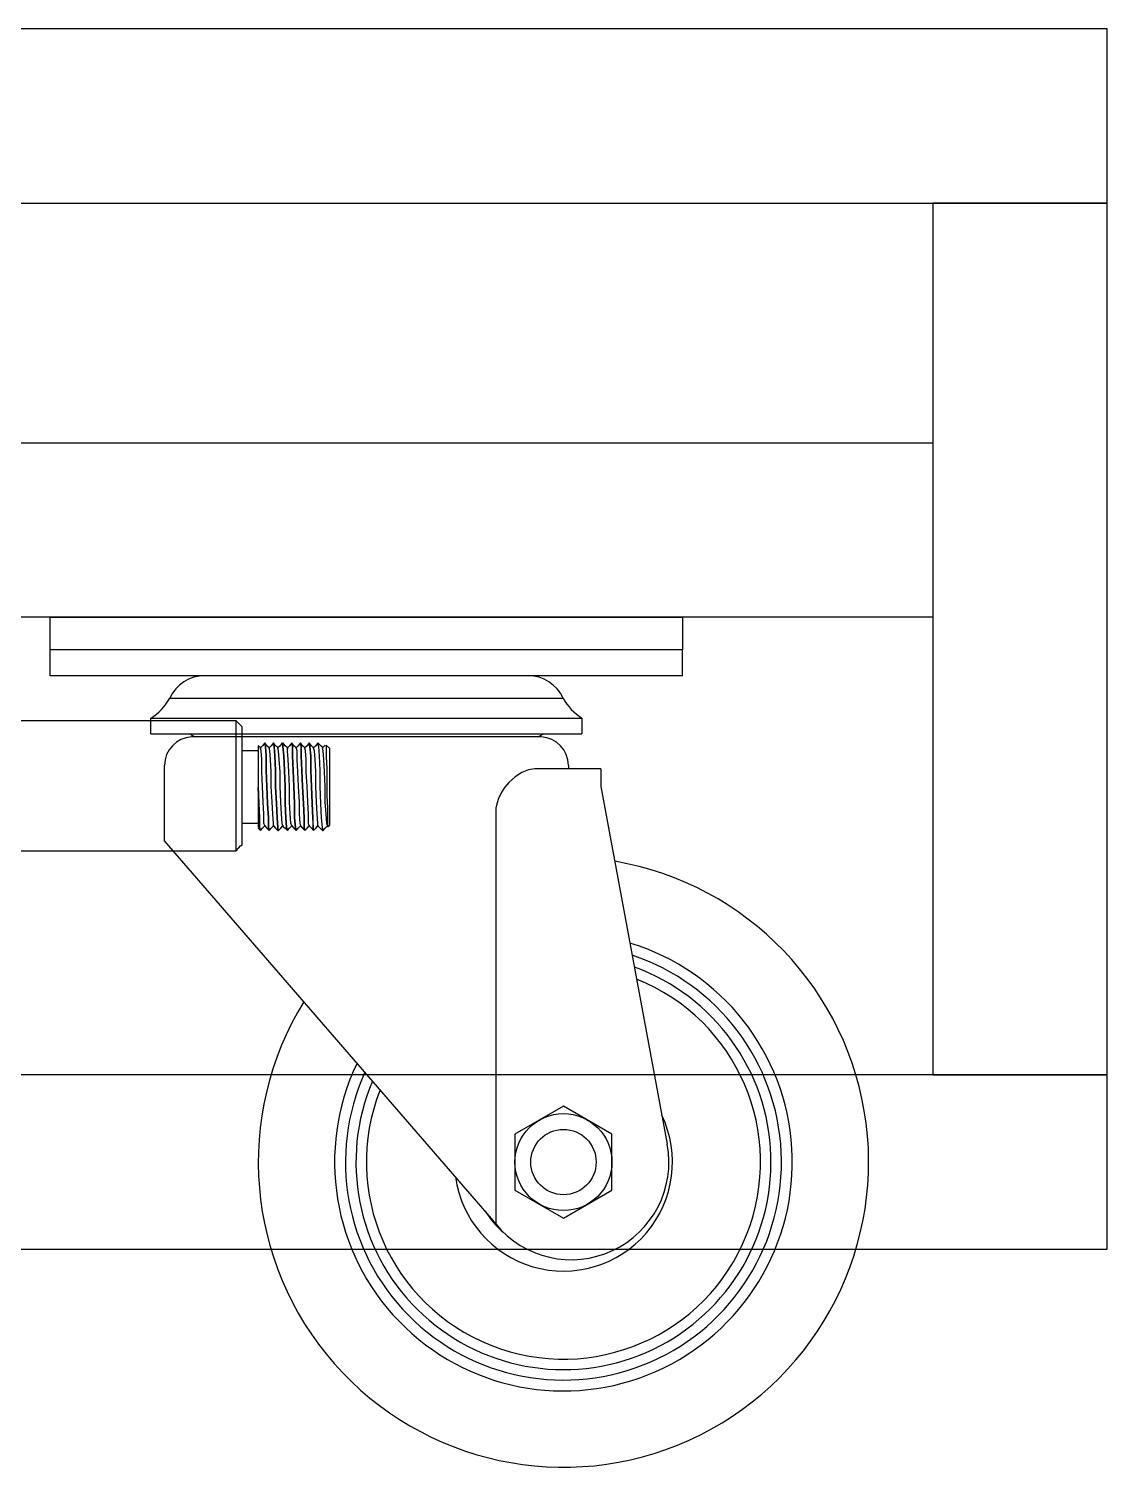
# Model space of a CAD drawing. Header units: inches. Extents: x 4 to 211, y 30 to 478.
# Drawn here: x 90.98 to 97.16, y 366.07 to 374.32 of the extents above; entities that cross this region are included whole.
import ezdxf

# ---------------------------------------------------------------- set-up
doc = ezdxf.new("R2010")
doc.units = ezdxf.units.IN
doc.header["$MEASUREMENT"] = 0
doc.layers.add('CONSTRUCTION', color=3, linetype='Continuous')
doc.layers.add('OBJECT', color=7, linetype='Continuous')

msp = doc.modelspace()

# ---------------------------------------------------------------- linework, layer by layer
at = {"ltscale": 0.008386}
for p, q in [((94.72838, 370.75799), (91.10338, 370.75799)), ((91.10338, 370.60999), (91.10338, 370.75799)), ((94.72838, 370.60999), (94.72838, 370.75799)), ((94.72838, 370.60999), (91.10338, 370.60999))]:
    msp.add_line(p, q, dxfattribs=at)
at = {"ltscale": 0.005526}
for p, q in [((91.78783, 370.48115), (94.04393, 370.48115)), ((91.67988, 370.36599), (94.15188, 370.36599)), ((91.67988, 370.27699), (91.67988, 370.36599)), ((94.15188, 370.36599), (94.15188, 370.27699)), ((91.67988, 370.27699), (94.15188, 370.27699))]:
    msp.add_line(p, q, dxfattribs=at)
at = {"ltscale": 0.011317}
for p, q in [((93.91816, 370.25883), (91.9136, 370.25883)), ((91.75788, 369.66212), (91.75788, 370.09599)), ((94.07388, 370.09599), (94.07388, 370.07599)), ((93.76866, 370.03044), (93.73189, 369.99723)), ((93.80661, 370.05491), (93.76866, 370.03044)), ((93.84479, 370.07053), (93.80661, 370.05491)), ((93.88129, 370.07599), (93.84479, 370.07053)), ((94.26088, 370.07599), (93.88129, 370.07599)), ((94.26088, 370.07599), (94.26088, 369.97399)), ((93.6859, 369.93415), (93.67294, 369.90625)), ((93.70744, 369.96805), (93.6859, 369.93415)), ((93.73189, 369.99723), (93.70744, 369.96805)), ((94.26088, 369.97399), (94.6411, 367.92254)), ((93.65889, 369.8513), (93.65734, 369.82599)), ((93.66336, 369.87603), (93.65889, 369.8513)), ((93.67294, 369.90625), (93.66336, 369.87603)), ((93.65734, 369.82599), (93.65734, 367.46554)), ((93.63332, 367.49705), (91.75788, 369.66212)), ((93.65734, 367.46554), (93.63332, 367.49705))]:
    msp.add_line(p, q, dxfattribs=at)
at = {"ltscale": 0.001756}
for p, q in [((94.04588, 368.1415), (93.76788, 367.98099)), ((94.32388, 367.98099), (94.04588, 368.1415)), ((93.76788, 367.98099), (93.76788, 367.65999)), ((94.32388, 367.65999), (94.32388, 367.98099)), ((93.76788, 367.65999), (94.04588, 367.49948)), ((94.04588, 367.49948), (94.32388, 367.65999))]:
    msp.add_line(p, q, dxfattribs=at)
for radius in [0.278, 0.1875]:
    msp.add_circle((94.04588, 367.82049), radius, dxfattribs=at)
at = {"ltscale": 0.005526}
for centre, radius, start, end in [((91.98838, 370.38949), 0.2205, 90, 155.438411), ((93.84338, 370.38949), 0.2205, 24.561589, 90), ((91.49859, 370.64412), 0.332, 303.097547, 330.601022), ((94.33318, 370.64412), 0.332, 209.398978, 236.902453), ((91.98838, 370.37599), 0.12955, 229.836034, 244.743133), ((93.84338, 370.37599), 0.12955, 295.256867, 310.163966)]:
    msp.add_arc(centre, radius, start, end, dxfattribs=at)
at = {"ltscale": 0.011317}
for centre, radius, start, end in [((91.92088, 370.09599), 0.163, 92.560704, 180), ((93.91088, 370.09599), 0.163, 0, 87.439296), ((94.09047, 367.82049), 0.56, 219.334498, 10.5)]:
    msp.add_arc(centre, radius, start, end, dxfattribs=at)
at = {"ltscale": 0.012555}
for radius, start, end in [(1.75, 148.309704, 80.314925), (1.3125, 154.411713, 73.10827), (1.25, 155.66411, 71.613558), (1.19, 157.004107, 70.007077)]:
    msp.add_arc((94.04588, 367.82049), radius, start, end, dxfattribs=at)
at = {"ltscale": 0.009699}
for radius, start, end in [(1.19, 157.004107, 70.007077), (1.13, 158.50456, 68.198449), (0.625, 187.805039, 25.450201)]:
    msp.add_arc((94.04588, 367.82049), radius, start, end, dxfattribs=at)
at = {"ltscale": 0.003176}
msp.add_arc((94.04588, 367.82049), 0.53, 211.989861, 229.476438, dxfattribs=at)
at = {"layer": 'CONSTRUCTION'}
for p, q in [((92.16954, 370.35079), (90.36166, 370.35079)), ((92.16954, 370.34242), (92.16954, 370.35079)), ((92.20302, 370.31731), (92.16954, 370.35079)), ((92.16954, 370.32568), (92.16954, 370.34242)), ((92.16954, 370.29639), (92.16954, 370.32568)), ((92.16954, 370.25454), (92.16954, 370.29639)), ((92.20302, 370.31313), (92.20302, 370.31731)), ((92.20302, 370.2922), (92.20302, 370.31313)), ((92.20302, 370.26291), (92.20302, 370.2922)), ((92.20302, 370.22106), (92.20302, 370.26291)), ((92.16954, 370.20432), (92.16954, 370.25454)), ((92.16954, 370.14992), (92.16954, 370.20432)), ((92.20302, 370.17084), (92.20302, 370.22106)), ((92.29509, 370.17921), (92.20302, 370.17921)), ((92.30764, 370.19595), (92.29509, 370.20851)), ((92.29509, 370.20851), (92.29509, 370.19177)), ((92.29509, 370.19177), (92.29509, 370.14992)), ((92.3202, 370.20851), (92.30764, 370.19595)), ((92.31183, 370.17921), (92.30764, 370.19595)), ((92.30764, 370.19595), (92.30764, 370.19177)), ((92.31601, 370.12899), (92.31183, 370.17921)), ((92.33275, 370.22525), (92.3202, 370.20851)), ((92.33275, 370.22525), (92.33275, 370.22525)), ((92.33275, 370.22106), (92.33275, 370.22525)), ((92.33275, 370.22525), (92.33694, 370.20432)), ((92.33694, 370.20432), (92.33275, 370.22525)), ((92.34531, 370.20851), (92.33275, 370.22525)), ((92.33694, 370.20432), (92.34112, 370.14992)), ((92.34112, 370.14992), (92.33694, 370.20432)), ((92.35786, 370.19595), (92.34531, 370.20851)), ((92.37041, 370.20851), (92.35786, 370.19595)), ((92.36204, 370.17921), (92.35786, 370.19595)), ((92.35786, 370.19595), (92.35786, 370.19177)), ((92.36623, 370.12899), (92.36204, 370.17921)), ((92.38297, 370.22525), (92.37041, 370.20851)), ((92.38297, 370.22525), (92.38297, 370.22525)), ((92.39552, 370.20851), (92.38297, 370.22525)), ((92.38715, 370.20432), (92.38297, 370.22525)), ((92.38297, 370.22525), (92.38297, 370.22106)), ((92.38297, 370.22525), (92.38715, 370.20432)), ((92.39134, 370.14992), (92.38715, 370.20432)), ((92.38715, 370.20432), (92.39134, 370.14992)), ((92.41226, 370.19595), (92.39552, 370.20851)), ((92.42063, 370.20851), (92.40808, 370.19595)), ((92.41226, 370.17921), (92.40808, 370.19595)), ((92.40808, 370.19595), (92.40808, 370.19177)), ((92.41645, 370.12899), (92.41226, 370.17921)), ((92.43319, 370.22525), (92.42063, 370.20851)), ((92.43737, 370.22525), (92.43319, 370.22106)), ((92.43737, 370.22525), (92.43737, 370.22525)), ((92.44993, 370.20851), (92.43737, 370.22525)), ((92.43737, 370.22525), (92.43737, 370.20432)), ((92.43737, 370.20432), (92.43737, 370.22525)), ((92.43737, 370.20432), (92.44156, 370.14992)), ((92.44156, 370.14992), (92.43737, 370.20432)), ((92.46248, 370.19595), (92.44993, 370.20851)), ((92.47504, 370.20851), (92.46248, 370.19595)), ((92.46248, 370.17921), (92.46248, 370.19595)), ((92.46248, 370.19595), (92.46248, 370.19177)), ((92.46667, 370.12899), (92.46248, 370.17921)), ((92.48759, 370.22525), (92.47504, 370.20851)), ((92.48759, 370.22525), (92.48759, 370.22525)), ((92.48759, 370.22106), (92.48759, 370.22525)), ((92.48759, 370.22525), (92.49178, 370.20432)), ((92.49178, 370.20432), (92.48759, 370.22525)), ((92.50015, 370.20851), (92.48759, 370.22525)), ((92.49178, 370.20432), (92.49178, 370.14992)), ((92.49178, 370.14992), (92.49178, 370.20432)), ((92.5127, 370.19595), (92.50015, 370.20851)), ((92.52526, 370.20851), (92.5127, 370.19595)), ((92.5127, 370.19177), (92.5127, 370.19595)), ((92.5127, 370.19595), (92.51689, 370.17921)), ((92.51689, 370.17921), (92.51689, 370.12899)), ((92.53781, 370.22525), (92.52526, 370.20851)), ((92.53781, 370.22525), (92.53781, 370.22525)), ((92.53781, 370.22106), (92.53781, 370.22525)), ((92.53781, 370.22525), (92.542, 370.20432)), ((92.542, 370.20432), (92.53781, 370.22525)), ((92.55037, 370.20851), (92.53781, 370.22525)), ((92.542, 370.20432), (92.542, 370.14992)), ((92.542, 370.14992), (92.542, 370.20432)), ((92.56292, 370.19595), (92.55037, 370.20851)), ((92.57548, 370.20851), (92.56292, 370.19595)), ((92.56711, 370.17921), (92.56292, 370.19595)), ((92.56292, 370.19595), (92.56292, 370.19177)), ((92.57129, 370.12899), (92.56711, 370.17921)), ((92.58803, 370.22525), (92.57548, 370.20851)), ((92.58803, 370.22525), (92.58803, 370.22525)), ((92.58803, 370.22106), (92.58803, 370.22525)), ((92.58803, 370.22525), (92.59221, 370.20432)), ((92.59221, 370.20432), (92.58803, 370.22525)), ((92.60058, 370.20851), (92.58803, 370.22525)), ((92.59221, 370.20432), (92.5964, 370.14992)), ((92.5964, 370.14992), (92.59221, 370.20432)), ((92.61314, 370.19595), (92.60058, 370.20851)), ((92.62569, 370.20851), (92.61314, 370.19595)), ((92.61732, 370.17921), (92.61314, 370.19595)), ((92.61314, 370.19595), (92.61314, 370.19177)), ((92.62151, 370.12899), (92.61732, 370.17921)), ((92.63825, 370.22525), (92.62569, 370.20851)), ((92.63825, 370.22525), (92.63825, 370.22525)), ((92.65499, 370.20851), (92.63825, 370.22525)), ((92.64243, 370.20432), (92.63825, 370.22525)), ((92.64243, 370.20432), (92.63825, 370.22525)), ((92.63825, 370.22525), (92.63825, 370.22106)), ((92.64662, 370.14992), (92.64243, 370.20432)), ((92.64662, 370.14992), (92.64243, 370.20432)), ((92.66754, 370.19595), (92.65499, 370.20851)), ((92.67591, 370.20851), (92.66336, 370.19595)), ((92.66754, 370.17921), (92.66336, 370.19595)), ((92.66336, 370.19595), (92.66336, 370.19177)), ((92.67173, 370.12899), (92.66754, 370.17921)), ((92.6801, 370.21269), (92.67591, 370.20851)), ((92.70521, 370.19177), (92.68428, 370.21269)), ((92.68428, 370.21269), (92.68428, 370.19177)), ((92.68428, 370.19177), (92.68428, 370.14573)), ((92.70521, 370.18758), (92.70521, 370.19177)), ((92.70521, 370.16666), (92.70521, 370.18758)), ((92.16954, 370.08714), (92.16954, 370.14992)), ((92.20302, 370.11644), (92.20302, 370.17084)), ((92.20302, 370.05366), (92.20302, 370.11644)), ((92.29509, 370.14992), (92.29509, 370.08296)), ((92.31601, 370.05785), (92.31601, 370.12899)), ((92.34112, 370.14992), (92.34112, 370.06622)), ((92.34112, 370.06622), (92.34112, 370.14992)), ((92.37041, 370.05785), (92.36623, 370.12899)), ((92.39552, 370.06622), (92.39134, 370.14992)), ((92.39134, 370.14992), (92.39552, 370.06622)), ((92.42063, 370.05785), (92.41645, 370.12899)), ((92.44156, 370.14992), (92.44574, 370.06622)), ((92.44574, 370.06622), (92.44156, 370.14992)), ((92.47085, 370.05785), (92.46667, 370.12899)), ((92.49178, 370.14992), (92.49596, 370.06622)), ((92.49596, 370.06622), (92.49178, 370.14992)), ((92.51689, 370.12899), (92.52107, 370.05785)), ((92.542, 370.14992), (92.54618, 370.06622)), ((92.54618, 370.06622), (92.542, 370.14992)), ((92.57129, 370.05785), (92.57129, 370.12899)), ((92.5964, 370.14992), (92.5964, 370.06622)), ((92.5964, 370.06622), (92.5964, 370.14992)), ((92.62569, 370.05785), (92.62151, 370.12899)), ((92.6508, 370.06622), (92.64662, 370.14992)), ((92.6508, 370.06622), (92.64662, 370.14992)), ((92.67591, 370.05785), (92.67173, 370.12899)), ((92.68428, 370.14573), (92.68847, 370.07877)), ((92.70521, 370.13736), (92.70521, 370.16666)), ((92.70521, 370.0997), (92.70521, 370.13736)), ((92.70521, 370.04948), (92.70521, 370.0997)), ((92.16954, 370.02019), (92.16954, 370.08714)), ((92.16954, 369.95323), (92.16954, 370.02019)), ((92.20302, 369.98671), (92.20302, 370.05366)), ((92.29509, 370.08296), (92.29509, 370.00763)), ((92.3202, 369.97415), (92.31601, 370.05785)), ((92.34112, 370.06622), (92.34531, 369.97415)), ((92.34531, 369.97415), (92.34112, 370.06622)), ((92.37041, 369.97415), (92.37041, 370.05785)), ((92.39552, 369.97415), (92.39552, 370.06622)), ((92.39552, 370.06622), (92.39552, 369.97415)), ((92.42063, 369.97415), (92.42063, 370.05785)), ((92.44574, 370.06622), (92.44993, 369.97415)), ((92.44993, 369.97415), (92.44574, 370.06622)), ((92.47504, 369.97415), (92.47085, 370.05785)), ((92.49596, 370.06622), (92.50015, 369.97415)), ((92.50015, 369.97415), (92.49596, 370.06622)), ((92.52107, 370.05785), (92.52526, 369.97415)), ((92.54618, 370.06622), (92.55037, 369.97415)), ((92.55037, 369.97415), (92.54618, 370.06622)), ((92.57548, 369.97415), (92.57129, 370.05785)), ((92.5964, 370.06622), (92.60058, 369.97415)), ((92.60058, 369.97415), (92.5964, 370.06622)), ((92.62569, 369.97415), (92.62569, 370.05785)), ((92.6508, 369.97415), (92.6508, 370.06622)), ((92.6508, 369.97415), (92.6508, 370.06622)), ((92.6801, 369.97415), (92.67591, 370.05785)), ((92.68847, 370.07877), (92.68847, 370.00345)), ((92.70521, 369.99926), (92.70521, 370.04948)), ((92.16954, 369.88627), (92.16954, 369.95323)), ((92.20302, 369.91975), (92.20302, 369.98671)), ((92.29509, 370.00763), (92.29509, 369.97415)), ((92.29509, 369.97415), (92.29927, 369.8779)), ((92.29509, 369.97415), (92.29509, 369.96997)), ((92.29927, 369.87371), (92.29509, 369.96997)), ((92.29509, 369.96997), (92.29509, 369.89045)), ((92.32438, 369.88627), (92.3202, 369.97415)), ((92.34531, 369.97415), (92.34949, 369.8779)), ((92.34949, 369.8779), (92.34531, 369.97415)), ((92.3746, 369.88627), (92.37041, 369.97415)), ((92.39971, 369.8779), (92.39552, 369.97415)), ((92.39552, 369.97415), (92.39971, 369.8779)), ((92.42482, 369.88627), (92.42063, 369.97415)), ((92.44993, 369.97415), (92.44993, 369.8779)), ((92.44993, 369.8779), (92.44993, 369.97415)), ((92.47504, 369.88627), (92.47504, 369.97415)), ((92.50015, 369.97415), (92.50433, 369.8779)), ((92.50433, 369.8779), (92.50015, 369.97415)), ((92.52526, 369.97415), (92.52944, 369.88627)), ((92.55037, 369.97415), (92.55455, 369.8779)), ((92.55455, 369.8779), (92.55037, 369.97415)), ((92.57966, 369.88627), (92.57548, 369.97415)), ((92.60058, 369.97415), (92.60477, 369.8779)), ((92.60477, 369.8779), (92.60058, 369.97415)), ((92.62988, 369.88627), (92.62569, 369.97415)), ((92.65499, 369.8779), (92.6508, 369.97415)), ((92.65499, 369.8779), (92.6508, 369.97415)), ((92.6801, 369.88627), (92.6801, 369.97415)), ((92.68847, 370.00345), (92.68847, 369.92393)), ((92.70521, 369.94486), (92.70521, 369.99926)), ((92.70521, 369.89464), (92.70521, 369.94486)), ((92.16954, 369.81931), (92.16954, 369.88627)), ((92.20302, 369.85697), (92.20302, 369.91975)), ((92.20302, 369.79839), (92.20302, 369.85697)), ((92.29509, 369.89045), (92.29509, 369.81931)), ((92.29927, 369.8779), (92.30346, 369.7942)), ((92.29927, 369.7942), (92.29927, 369.87371)), ((92.32857, 369.81513), (92.32438, 369.88627)), ((92.34949, 369.8779), (92.35368, 369.7942)), ((92.35368, 369.7942), (92.34949, 369.8779)), ((92.37878, 369.81513), (92.3746, 369.88627)), ((92.40389, 369.7942), (92.39971, 369.8779)), ((92.39971, 369.8779), (92.40389, 369.7942)), ((92.429, 369.81513), (92.42482, 369.88627)), ((92.44993, 369.8779), (92.45411, 369.7942)), ((92.45411, 369.7942), (92.44993, 369.8779)), ((92.47922, 369.81513), (92.47504, 369.88627)), ((92.50433, 369.8779), (92.50433, 369.7942)), ((92.50433, 369.7942), (92.50433, 369.8779)), ((92.52944, 369.88627), (92.52944, 369.81513)), ((92.55455, 369.8779), (92.55874, 369.7942)), ((92.55874, 369.7942), (92.55455, 369.8779)), ((92.58385, 369.81513), (92.57966, 369.88627)), ((92.60477, 369.8779), (92.60895, 369.7942)), ((92.60895, 369.7942), (92.60477, 369.8779)), ((92.63406, 369.81513), (92.62988, 369.88627)), ((92.65917, 369.7942), (92.65499, 369.8779)), ((92.65917, 369.7942), (92.65499, 369.8779)), ((92.68428, 369.81513), (92.6801, 369.88627)), ((92.68847, 369.92393), (92.69265, 369.85279)), ((92.69265, 369.85279), (92.69265, 369.7942)), ((92.70521, 369.8486), (92.70521, 369.89464)), ((92.70521, 369.80676), (92.70521, 369.8486)), ((92.16954, 369.76072), (92.16954, 369.81931)), ((92.20302, 369.74398), (92.20302, 369.79839)), ((92.29509, 369.81931), (92.29509, 369.76491)), ((92.30346, 369.7398), (92.29927, 369.7942)), ((92.30346, 369.7942), (92.30346, 369.7398)), ((92.32857, 369.76491), (92.32857, 369.81513)), ((92.35368, 369.7942), (92.35368, 369.7398)), ((92.35368, 369.7398), (92.35368, 369.7942)), ((92.38297, 369.76491), (92.37878, 369.81513)), ((92.40808, 369.7398), (92.40389, 369.7942)), ((92.40389, 369.7942), (92.40808, 369.7398)), ((92.43319, 369.76491), (92.429, 369.81513)), ((92.45411, 369.7942), (92.4583, 369.7398)), ((92.4583, 369.7398), (92.45411, 369.7942)), ((92.48341, 369.76491), (92.47922, 369.81513)), ((92.50433, 369.7942), (92.50852, 369.7398)), ((92.50852, 369.7398), (92.50433, 369.7942)), ((92.52944, 369.81513), (92.53363, 369.76491)), ((92.55874, 369.7942), (92.55874, 369.7398)), ((92.55874, 369.7398), (92.55874, 369.7942)), ((92.58385, 369.76491), (92.58385, 369.81513)), ((92.60895, 369.7942), (92.60895, 369.7398)), ((92.61314, 369.7398), (92.60895, 369.7942)), ((92.63825, 369.76491), (92.63406, 369.81513)), ((92.66336, 369.7398), (92.65917, 369.7942)), ((92.66336, 369.7398), (92.65917, 369.7942)), ((92.68847, 369.76491), (92.68428, 369.81513)), ((92.69265, 369.7942), (92.69265, 369.75654)), ((92.70521, 369.77746), (92.70521, 369.80676)), ((92.70521, 369.75654), (92.70521, 369.77746)), ((92.16954, 369.7105), (92.16954, 369.76072)), ((92.16954, 369.66447), (92.16954, 369.7105)), ((92.20302, 369.76491), (92.29509, 369.76491)), ((92.20302, 369.69795), (92.20302, 369.74398)), ((92.20302, 369.66447), (92.20302, 369.69795)), ((92.29509, 369.76491), (92.29509, 369.7398)), ((92.29509, 369.73561), (92.30764, 369.72306)), ((92.30346, 369.7398), (92.30764, 369.72306)), ((92.30764, 369.72306), (92.30346, 369.7398)), ((92.30764, 369.72306), (92.3202, 369.73561)), ((92.30764, 369.72306), (92.30764, 369.72306)), ((92.3202, 369.73561), (92.33275, 369.74817)), ((92.33275, 369.74817), (92.32857, 369.76491)), ((92.33275, 369.75235), (92.33275, 369.74817)), ((92.33275, 369.74817), (92.34531, 369.73561)), ((92.34531, 369.73561), (92.35786, 369.72306)), ((92.35368, 369.7398), (92.35786, 369.72306)), ((92.35786, 369.72306), (92.35368, 369.7398)), ((92.35786, 369.72306), (92.37041, 369.73561)), ((92.35786, 369.72306), (92.35786, 369.72306)), ((92.37041, 369.73561), (92.38297, 369.74817)), ((92.38297, 369.74817), (92.38297, 369.76491)), ((92.38297, 369.75235), (92.38297, 369.74817)), ((92.38297, 369.74817), (92.39552, 369.73561)), ((92.39552, 369.73561), (92.40808, 369.72306)), ((92.40808, 369.72306), (92.40808, 369.7398)), ((92.40808, 369.7398), (92.40808, 369.72306)), ((92.40808, 369.72306), (92.40808, 369.72306)), ((92.40808, 369.72306), (92.41226, 369.72306)), ((92.41226, 369.72306), (92.42482, 369.73561)), ((92.42482, 369.73561), (92.43737, 369.74817)), ((92.43737, 369.74817), (92.43319, 369.76491)), ((92.43319, 369.74817), (92.44993, 369.73561)), ((92.43737, 369.75235), (92.43737, 369.74817)), ((92.44993, 369.73561), (92.46248, 369.72306)), ((92.4583, 369.7398), (92.46248, 369.72306)), ((92.46248, 369.72306), (92.4583, 369.7398)), ((92.46248, 369.72306), (92.47504, 369.73561)), ((92.46248, 369.72306), (92.46248, 369.72306)), ((92.47504, 369.73561), (92.48759, 369.74817)), ((92.48759, 369.74817), (92.48341, 369.76491)), ((92.48759, 369.75235), (92.48759, 369.74817)), ((92.48759, 369.74817), (92.50015, 369.73561)), ((92.50015, 369.73561), (92.5127, 369.72306)), ((92.50852, 369.7398), (92.5127, 369.72306)), ((92.5127, 369.72306), (92.50852, 369.7398)), ((92.5127, 369.72306), (92.52526, 369.73561)), ((92.5127, 369.72306), (92.5127, 369.72306)), ((92.52526, 369.73561), (92.53781, 369.74817)), ((92.53363, 369.76491), (92.53781, 369.74817)), ((92.53781, 369.74817), (92.55037, 369.73561)), ((92.55037, 369.73561), (92.56292, 369.72306)), ((92.55874, 369.7398), (92.56292, 369.72306)), ((92.56292, 369.72306), (92.55874, 369.7398)), ((92.56292, 369.72306), (92.57548, 369.73561)), ((92.56292, 369.72306), (92.56292, 369.72306)), ((92.57548, 369.73561), (92.58803, 369.74817)), ((92.58803, 369.74817), (92.58385, 369.76491)), ((92.58803, 369.75235), (92.58803, 369.74817)), ((92.58803, 369.74817), (92.60058, 369.73561)), ((92.60058, 369.73561), (92.61314, 369.72306)), ((92.60895, 369.7398), (92.61314, 369.72306)), ((92.61314, 369.72306), (92.61314, 369.7398)), ((92.61314, 369.72306), (92.62569, 369.73561)), ((92.61314, 369.72306), (92.61314, 369.72306)), ((92.62569, 369.73561), (92.63825, 369.74817)), ((92.63825, 369.74817), (92.63825, 369.76491)), ((92.63825, 369.75235), (92.63825, 369.74817)), ((92.63825, 369.74817), (92.6508, 369.73561)), ((92.6508, 369.73561), (92.66336, 369.72306)), ((92.66754, 369.72306), (92.66336, 369.7398)), ((92.66336, 369.72306), (92.66336, 369.7398)), ((92.66336, 369.72306), (92.66754, 369.72306)), ((92.66754, 369.72306), (92.6801, 369.73561)), ((92.6801, 369.73561), (92.69265, 369.74817)), ((92.69265, 369.74817), (92.68847, 369.76491)), ((92.69265, 369.75654), (92.69684, 369.74398)), ((92.69265, 369.75235), (92.69265, 369.74817)), ((92.69265, 369.74817), (92.69684, 369.74398)), ((92.69684, 369.74398), (92.70521, 369.75235)), ((92.70521, 369.75235), (92.70521, 369.75654)), ((90.81363, 369.60588), (92.16954, 369.60588)), ((92.16954, 369.63099), (92.16954, 369.66447)), ((92.16954, 369.60588), (92.19465, 369.63517)), ((92.16954, 369.60588), (92.16954, 369.63099)), ((92.19465, 369.63517), (92.20302, 369.63936)), ((92.20302, 369.63936), (92.20302, 369.66447))]:
    msp.add_line(p, q, dxfattribs=at)
at = {"layer": 'OBJECT'}
for points in [[(50.66395, 373.32049), (97.16395, 373.32049), (97.16395, 374.32049), (50.66395, 374.32049)], [(97.16395, 373.32049), (96.16395, 373.32049), (96.16395, 368.32049), (97.16395, 368.32049)], [(90.66395, 370.94549), (90.66395, 371.94549), (96.16395, 371.94549), (96.16395, 370.94549)], [(91.10338, 370.75799), (91.10338, 370.94549), (94.72838, 370.94549), (94.72838, 370.75799)], [(50.66395, 367.32049), (97.16395, 367.32049), (97.16395, 368.32049), (50.66395, 368.32049)]]:
    msp.add_lwpolyline(points, close=True, dxfattribs=at)

doc.saveas('drawing.dxf')
